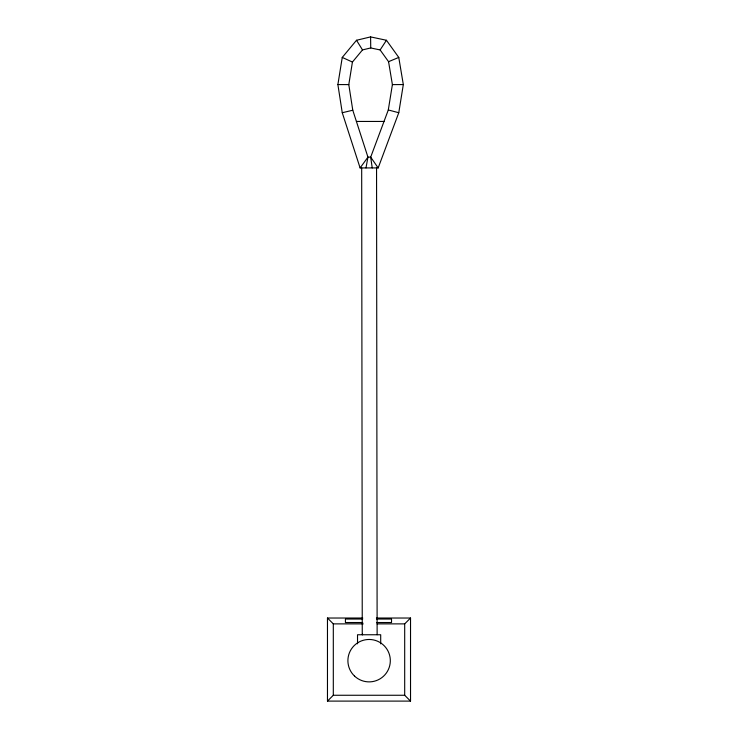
<?xml version="1.0" encoding="UTF-8"?>
<svg xmlns="http://www.w3.org/2000/svg" width="738" height="738" viewBox="0 0 738 738"><rect width="100%" height="100%" fill="white"/><g stroke="black" fill="none" stroke-linecap="round" stroke-linejoin="round"><path stroke-width="1.11" d="M337.884 84.566L342.257 57.426L356.509 40.267L370.596 36.9L386.444 40.267L398.769 57.426L403.317 84.566L398.769 112.73L378.17 167.923L360.107 167.923L342.257 112.73L337.884 84.566L348.797 84.602L352.432 62.047L362.506 49.916L370.734 47.952L380.125 49.944L388.557 61.678L392.395 84.602L388.299 109.962L370.688 157.139L372.22 167.923M365.983 167.923L367.948 157.139L352.782 110.23L348.797 84.602M380.125 49.944L386.444 40.267M360.107 167.923L367.948 157.139L370.688 157.139L378.17 167.923M362.745 618.029L327.469 618.029L327.469 701.1L333.308 695.261L404.692 695.261L410.531 701.1L410.531 618.029L376.398 618.029M404.692 695.261L404.692 623.878L410.531 618.029M388.557 61.678L398.769 57.426M342.257 112.73L352.782 110.23M377.127 634.745L376.555 167.923M392.395 84.602L403.317 84.566M356.408 121.447L384.009 121.447M362.709 619.034L345.421 619.034L345.421 622.531L362.709 622.531M376.546 619.034L391.527 619.034L391.527 622.531L376.546 622.531M327.469 618.029L333.308 623.878L363.244 623.878M377.063 623.878L404.692 623.878M327.469 701.1L410.531 701.1M388.299 109.962L398.769 112.73M342.257 57.426L352.432 62.047M356.509 40.267L362.506 49.916M370.596 36.9L370.734 47.952M362.506 634.062L362.506 634.754M361.685 167.923L362.257 634.754M380.697 643.84L380.697 634.754L357.524 634.754L357.524 643.84M333.308 623.878L333.308 695.261M354.572 676.109A21.199 21.199 0 0 0 389.747 665.547A21.199 21.199 0 0 0 363.013 640.363A21.199 21.199 0 0 0 354.572 676.109"/></g></svg>
